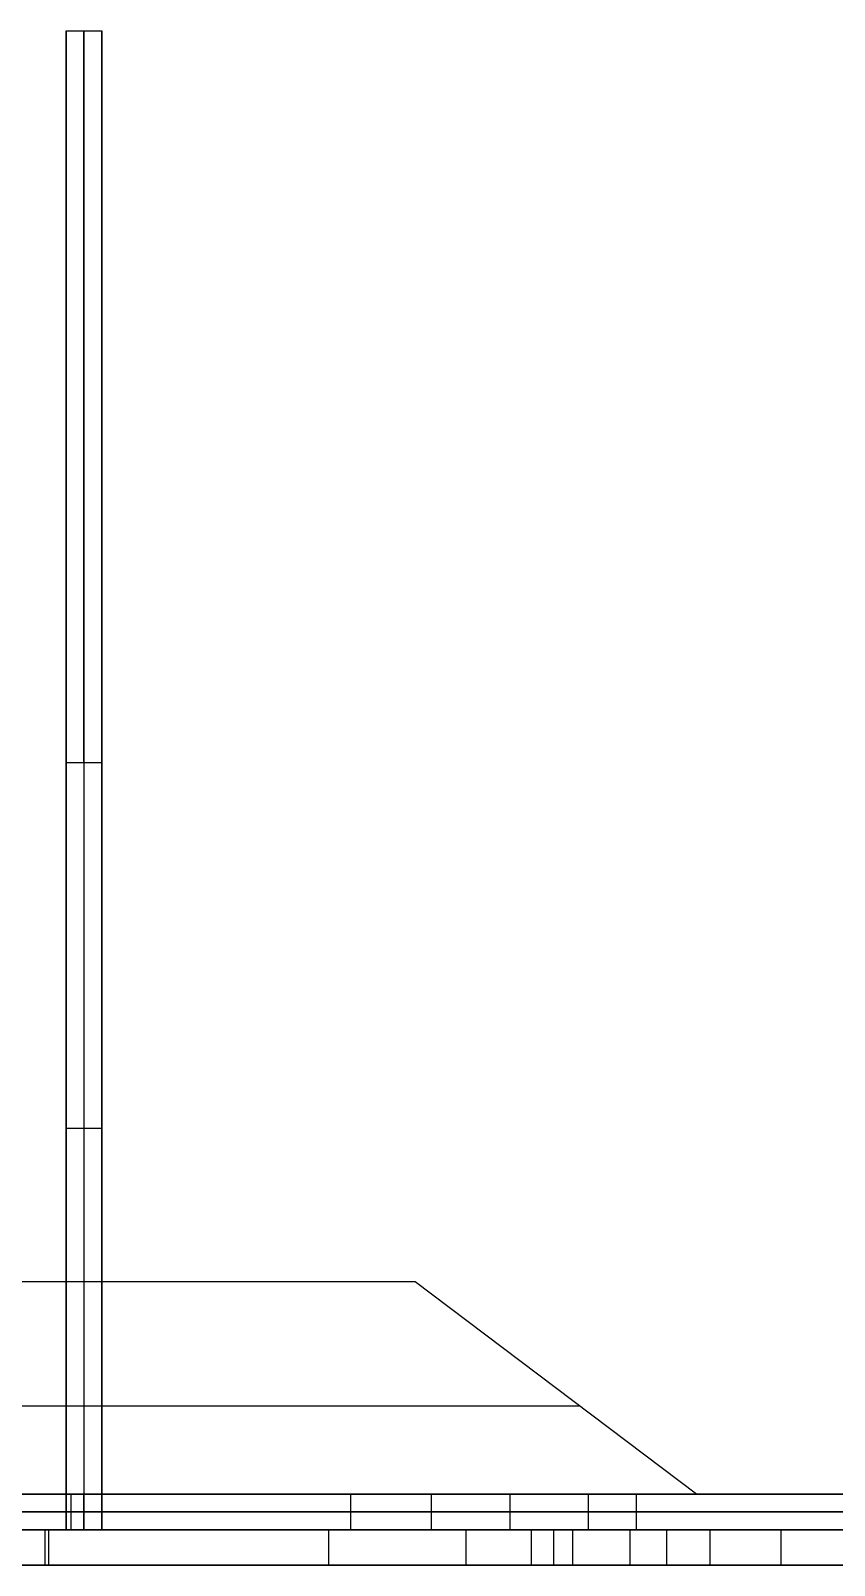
# Model space of a CAD drawing. Header units: millimetres. Extents: x -1533 to 16534, y -9814 to -2517.
# Drawn here: x -609 to -248, y -9093 to -8402 of the extents above; entities that cross this region are included whole.
import ezdxf

# ---------------------------------------------------------------- set-up
doc = ezdxf.new("R2010")
doc.units = ezdxf.units.MM
doc.header["$MEASUREMENT"] = 0
doc.layers.add('DM', color=7, linetype='Continuous', true_color=0xbf3f3f)
doc.layers.add('LINEAS', color=5, linetype='Continuous', true_color=0x0000ff)

msp = doc.modelspace()

# ---------------------------------------------------------------- linework, layer by layer
at = {"layer": 'DM'}
for p, q in [((-593.1861, -8401.87885, -804.87119), (-577.16353, -8401.87885, -804.87119)), ((-593.1861, -8401.87885, -804.87119), (-593.1861, -9060.48257, -804.87119)), ((-593.1861, -8731.18071, -201.01039), (-593.1861, -8401.87885, -804.87119)), ((-585.17482, -8401.87885, -804.87119), (-585.17482, -9060.48257, -804.87119)), ((-585.17482, -8731.18071, -201.01039), (-585.17482, -8401.87885, -804.87119)), ((-577.16353, -8401.87885, -804.87119), (-577.16353, -9060.48257, -804.87119)), ((-577.16353, -8731.18071, -201.01039), (-577.16353, -8401.87885, -804.87119)), ((-593.1861, -9060.48257, 402.85041), (-593.1861, -8731.18071, -201.01039)), ((-593.1861, -8731.18071, -201.01039), (-593.1861, -8731.18071, 134.89009)), ((-593.1861, -8731.18071, 134.89009), (-577.16353, -8731.18071, 134.89009)), ((-593.1861, -8731.18071, 134.89009), (-593.1861, -9060.48257, 522.55504)), ((-593.1861, -8731.18071, -201.01039), (-577.16353, -8731.18071, -201.01039)), ((-593.1861, -8731.18071, -804.87119), (-577.16353, -8731.18071, -804.87119)), ((-593.1861, -8731.18071, -201.01039), (-593.1861, -9060.48257, -201.01039)), ((-593.1861, -8731.18071, -804.87119), (-593.1861, -8731.18071, -201.01039)), ((-593.1861, -8731.18071, -33.06015), (-577.16353, -8731.18071, -33.06015)), ((-585.17482, -8731.18071, -201.01039), (-585.17482, -8731.18071, 134.89009)), ((-585.17482, -8731.18071, 134.89009), (-585.17482, -9060.48257, 522.55504)), ((-577.16353, -9060.48257, 402.85041), (-577.16353, -8731.18071, -201.01039)), ((-577.16353, -8731.18071, -201.01039), (-577.16353, -8731.18071, 134.89009)), ((-577.16353, -8731.18071, 134.89009), (-577.16353, -9060.48257, 522.55504)), ((-577.16353, -8731.18071, -201.01039), (-577.16353, -9060.48257, -201.01039)), ((-577.16353, -8731.18071, -804.87119), (-577.16353, -8731.18071, -201.01039)), ((-577.16353, -9060.48257, 402.85041), (-577.16353, -8731.18071, -201.01039)), ((-577.16353, -8731.18071, -201.01039), (-577.16353, -8731.18071, 134.89009)), ((-577.16353, -8731.18071, 134.89009), (-577.16353, -9060.48257, 522.55504)), ((-593.1861, -8928.47075, 160.77233), (-593.1861, -8753.16636, 160.77233)), ((-577.16353, -8928.47075, 160.77233), (-577.16353, -8753.16636, 160.77233)), ((-593.1861, -8895.83164, 328.72257), (-577.16353, -8895.83164, 328.72257)), ((-593.1861, -8895.83164, 100.92001), (-593.1861, -8895.83164, 328.72257)), ((-577.16353, -8895.83164, 100.92001), (-577.16353, -8895.83164, 328.72257)), ((-436.21209, -8964.96499, 921.95181), (-1250.67138, -8964.96499, 921.95181)), ((-436.21209, -8964.96499, 937.97438), (-1250.67138, -8964.96499, 937.97438)), ((-436.21209, -8964.96499, 929.9631), (-1250.67138, -8964.96499, 929.9631)), ((-436.21209, -8964.96499, 921.95181), (-436.21209, -8964.96499, 937.97438)), ((-309.50763, -9060.48257, 921.95181), (-436.21209, -8964.96499, 921.95181)), ((-309.50763, -9060.48257, 937.97438), (-436.21209, -8964.96499, 937.97438)), ((-309.50763, -9060.48257, 929.9631), (-436.21209, -8964.96499, 929.9631)), ((-372.85986, -9012.72378, 921.95181), (-372.85986, -9012.72378, 937.97438)), ((-758.38404, -9020.73506, 921.95181), (-362.23286, -9020.73506, 921.95181)), ((-758.38404, -9020.73506, 937.97438), (-362.23286, -9020.73506, 937.97438)), ((-465.02397, -9060.48257, -804.87119), (-705.32566, -9060.48257, -804.87119)), ((-705.32566, -9060.48257, 548.07054), (-590.92693, -9060.48257, 548.07054)), ((-645.84716, -9060.48257, 937.97438), (-309.50763, -9060.48257, 937.97438)), ((-621.92932, -9060.48257, 921.95181), (-428.81556, -9060.48257, 921.95181)), ((-428.81556, -9060.48257, 937.97438), (-621.92932, -9060.48257, 937.97438)), ((-621.92932, -9060.48257, 929.9631), (-428.81556, -9060.48257, 929.9631)), ((-593.1861, -9060.48257, -804.87119), (-593.1861, -9060.48257, -761.76099)), ((-593.1861, -9060.48257, 402.85041), (-577.16353, -9060.48257, 402.85041)), ((-593.1861, -9060.48257, -804.87119), (-577.16353, -9060.48257, -804.87119)), ((-593.1861, -9060.48257, 264.30216), (-593.1861, -9076.50514, 264.30216)), ((-593.1861, -9076.50514, 371.66846), (-593.1861, -9060.48257, 371.66846)), ((-593.1861, -9060.48257, 264.30216), (-577.16353, -9060.48257, 264.30216)), ((-593.1861, -9060.48257, 371.66846), (-577.16353, -9060.48257, 371.66846)), ((-593.1861, -9060.48257, 371.66846), (-593.1861, -9060.48257, 402.85041)), ((-593.1861, -9060.48257, 371.66846), (-593.1861, -9060.48257, 264.30216)), ((-593.1861, -9060.48257, -56.67376), (-593.1861, -9076.50514, -56.67376)), ((-593.1861, -9076.50514, 125.71911), (-593.1861, -9060.48257, 125.71911)), ((-593.1861, -9060.48257, -56.67376), (-577.16353, -9060.48257, -56.67376)), ((-593.1861, -9060.48257, 125.71911), (-577.16353, -9060.48257, 125.71911)), ((-593.1861, -9060.48257, 125.71911), (-593.1861, -9060.48257, 264.30216)), ((-593.1861, -9060.48257, 125.71911), (-593.1861, -9060.48257, -56.67376)), ((-593.1861, -9060.48257, -478.54318), (-593.1861, -9076.50514, -478.54318)), ((-593.1861, -9076.50514, -296.15031), (-593.1861, -9060.48257, -296.15031)), ((-593.1861, -9060.48257, -478.54318), (-577.16353, -9060.48257, -478.54318)), ((-593.1861, -9060.48257, -296.15031), (-577.16353, -9060.48257, -296.15031)), ((-593.1861, -9060.48257, -296.15031), (-593.1861, -9060.48257, -56.67376)), ((-593.1861, -9060.48257, -296.15031), (-593.1861, -9060.48257, -478.54318)), ((-593.1861, -9076.50514, -761.76099), (-593.1861, -9060.48257, -761.76099)), ((-593.1861, -9060.48257, -673.15599), (-593.1861, -9076.50514, -673.15599)), ((-577.16353, -9060.48257, -761.76099), (-593.1861, -9060.48257, -761.76099)), ((-577.16353, -9060.48257, -673.15599), (-593.1861, -9060.48257, -673.15599)), ((-593.1861, -9060.48257, -673.15599), (-593.1861, -9060.48257, -478.54318)), ((-593.1861, -9060.48257, -761.76099), (-593.1861, -9060.48257, -673.15599)), ((-593.1861, -9060.48257, 522.55504), (-593.1861, -9060.48257, 402.85041)), ((-593.1861, -9060.48257, 522.55504), (-577.16353, -9060.48257, 522.55504)), ((-593.1861, -9060.48257, 387.25943), (-577.16353, -9060.48257, 387.25943)), ((-593.1861, -9076.50514, 317.98531), (-593.1861, -9060.48257, 317.98531)), ((-593.1861, -9060.48257, 195.01063), (-577.16353, -9060.48257, 195.01063)), ((-593.1861, -9076.50514, 34.52268), (-593.1861, -9060.48257, 34.52268)), ((-593.1861, -9060.48257, -176.41203), (-577.16353, -9060.48257, -176.41203)), ((-593.1861, -9076.50514, -387.34675), (-593.1861, -9060.48257, -387.34675)), ((-593.1861, -9060.48257, -641.70719), (-577.16353, -9060.48257, -641.70719)), ((-593.1861, -9076.50514, -717.45849), (-593.1861, -9060.48257, -717.45849)), ((-593.1861, -9060.48257, 462.70273), (-577.16353, -9060.48257, 462.70273)), ((-593.1861, -9076.50514, -673.15599), (-593.1861, -9060.48257, -673.15599)), ((-577.16353, -9060.48257, -673.15599), (-593.1861, -9060.48257, -673.15599)), ((-593.1861, -9076.50514, -761.76099), (-593.1861, -9060.48257, -761.76099)), ((-593.1861, -9060.48257, -673.15599), (-593.1861, -9060.48257, -761.76099)), ((-593.1861, -9060.48257, -761.76099), (-577.16353, -9060.48257, -761.76099)), ((-593.1861, -9076.50514, -296.15031), (-593.1861, -9060.48257, -296.15031)), ((-577.16353, -9060.48257, -296.15031), (-593.1861, -9060.48257, -296.15031)), ((-593.1861, -9076.50514, -478.54318), (-593.1861, -9060.48257, -478.54318)), ((-593.1861, -9060.48257, -296.15031), (-593.1861, -9060.48257, -478.54318)), ((-593.1861, -9060.48257, -478.54318), (-577.16353, -9060.48257, -478.54318)), ((-593.1861, -9076.50514, 125.71911), (-593.1861, -9060.48257, 125.71911)), ((-577.16353, -9060.48257, 125.71911), (-593.1861, -9060.48257, 125.71911)), ((-593.1861, -9076.50514, -56.67376), (-593.1861, -9060.48257, -56.67376)), ((-593.1861, -9060.48257, 125.71911), (-593.1861, -9060.48257, -56.67376)), ((-593.1861, -9060.48257, -56.67376), (-577.16353, -9060.48257, -56.67376)), ((-593.1861, -9076.50514, 371.66846), (-593.1861, -9060.48257, 371.66846)), ((-577.16353, -9060.48257, 371.66846), (-593.1861, -9060.48257, 371.66846)), ((-593.1861, -9076.50514, 264.30216), (-593.1861, -9060.48257, 264.30216)), ((-593.1861, -9060.48257, 371.66846), (-593.1861, -9060.48257, 264.30216)), ((-593.1861, -9060.48257, 264.30216), (-577.16353, -9060.48257, 264.30216)), ((-590.92693, -9076.50514, 548.07054), (-590.92693, -9060.48257, 548.07054)), ((-585.17482, -9060.48257, 371.66846), (-585.17482, -9060.48257, 402.85041)), ((-585.17482, -9060.48257, 264.30216), (-585.17482, -9076.50514, 264.30216)), ((-585.17482, -9076.50514, 371.66846), (-585.17482, -9060.48257, 371.66846)), ((-585.17482, -9060.48257, 125.71911), (-585.17482, -9060.48257, 264.30216)), ((-585.17482, -9060.48257, -56.67376), (-585.17482, -9076.50514, -56.67376)), ((-585.17482, -9076.50514, 125.71911), (-585.17482, -9060.48257, 125.71911)), ((-585.17482, -9060.48257, -296.15031), (-585.17482, -9060.48257, -56.67376)), ((-585.17482, -9060.48257, -478.54318), (-585.17482, -9076.50514, -478.54318)), ((-585.17482, -9076.50514, -296.15031), (-585.17482, -9060.48257, -296.15031)), ((-585.17482, -9060.48257, -673.15599), (-585.17482, -9060.48257, -478.54318)), ((-585.17482, -9076.50514, -761.76099), (-585.17482, -9060.48257, -761.76099)), ((-585.17482, -9060.48257, -673.15599), (-585.17482, -9076.50514, -673.15599)), ((-585.17482, -9060.48257, -804.87119), (-585.17482, -9060.48257, -761.76099)), ((-585.17482, -9060.48257, 522.55504), (-585.17482, -9060.48257, 402.85041)), ((-577.16353, -9060.48257, -804.87119), (-577.16353, -9060.48257, -761.76099)), ((-577.16353, -9060.48257, 264.30216), (-577.16353, -9076.50514, 264.30216)), ((-577.16353, -9076.50514, 371.66846), (-577.16353, -9060.48257, 371.66846)), ((-577.16353, -9060.48257, 371.66846), (-577.16353, -9060.48257, 402.85041)), ((-577.16353, -9060.48257, 371.66846), (-577.16353, -9060.48257, 264.30216)), ((-577.16353, -9060.48257, -56.67376), (-577.16353, -9076.50514, -56.67376)), ((-577.16353, -9076.50514, 125.71911), (-577.16353, -9060.48257, 125.71911)), ((-577.16353, -9060.48257, 125.71911), (-577.16353, -9060.48257, 264.30216)), ((-577.16353, -9060.48257, 125.71911), (-577.16353, -9060.48257, -56.67376)), ((-577.16353, -9060.48257, -478.54318), (-577.16353, -9076.50514, -478.54318)), ((-577.16353, -9076.50514, -296.15031), (-577.16353, -9060.48257, -296.15031)), ((-577.16353, -9060.48257, -296.15031), (-577.16353, -9060.48257, -56.67376)), ((-577.16353, -9060.48257, -296.15031), (-577.16353, -9060.48257, -478.54318)), ((-577.16353, -9076.50514, -761.76099), (-577.16353, -9060.48257, -761.76099)), ((-577.16353, -9060.48257, -673.15599), (-577.16353, -9076.50514, -673.15599)), ((-577.16353, -9060.48257, -673.15599), (-577.16353, -9060.48257, -478.54318)), ((-577.16353, -9060.48257, -761.76099), (-577.16353, -9060.48257, -673.15599)), ((-577.16353, -9060.48257, 522.55504), (-577.16353, -9060.48257, 402.85041)), ((-577.16353, -9076.50514, 317.98531), (-577.16353, -9060.48257, 317.98531)), ((-577.16353, -9076.50514, 34.52268), (-577.16353, -9060.48257, 34.52268)), ((-577.16353, -9076.50514, -387.34675), (-577.16353, -9060.48257, -387.34675)), ((-577.16353, -9076.50514, -717.45849), (-577.16353, -9060.48257, -717.45849)), ((-577.16353, -9060.48257, 522.55504), (-577.16353, -9060.48257, 402.85041)), ((-577.16353, -9076.50514, -673.15599), (-577.16353, -9060.48257, -673.15599)), ((-577.16353, -9060.48257, -761.76099), (-577.16353, -9060.48257, -673.15599)), ((-577.16353, -9076.50514, -761.76099), (-577.16353, -9060.48257, -761.76099)), ((-577.16353, -9076.50514, -296.15031), (-577.16353, -9060.48257, -296.15031)), ((-577.16353, -9060.48257, -478.54318), (-577.16353, -9060.48257, -296.15031)), ((-577.16353, -9076.50514, -478.54318), (-577.16353, -9060.48257, -478.54318)), ((-577.16353, -9076.50514, 125.71911), (-577.16353, -9060.48257, 125.71911)), ((-577.16353, -9060.48257, -56.67376), (-577.16353, -9060.48257, 125.71911)), ((-577.16353, -9076.50514, -56.67376), (-577.16353, -9060.48257, -56.67376)), ((-577.16353, -9076.50514, 371.66846), (-577.16353, -9060.48257, 371.66846)), ((-577.16353, -9060.48257, 264.30216), (-577.16353, -9060.48257, 371.66846)), ((-577.16353, -9076.50514, 264.30216), (-577.16353, -9060.48257, 264.30216)), ((-465.71848, -9060.48257, 937.97438), (-465.71848, -9060.48257, 921.95181)), ((-465.02397, -9076.50514, 407.84384), (-465.02397, -9060.48257, 407.84384)), ((-465.02397, -9076.50514, -804.87119), (-465.02397, -9060.48257, -804.87119)), ((-465.02397, -9060.48257, 407.84384), (-465.02397, -9060.48257, -804.87119)), ((-428.81556, -9076.50514, 921.95181), (-428.81556, -9060.48257, 921.95181)), ((-428.81556, -9076.50514, 937.97438), (-428.81556, -9060.48257, 937.97438)), ((-428.81556, -9060.48257, 921.95181), (-428.81556, -9060.48257, 937.97438)), ((-358.09909, -9060.48257, 921.95181), (-428.81556, -9060.48257, 921.95181)), ((-428.81556, -9060.48257, 937.97438), (-358.09909, -9060.48257, 937.97438)), ((-428.81556, -9076.50514, 929.9631), (-428.81556, -9060.48257, 929.9631)), ((-358.09909, -9060.48257, 921.95181), (-428.81556, -9060.48257, 921.95181)), ((-428.81556, -9060.48257, 921.95181), (-428.81556, -9060.48257, 937.97438)), ((-428.81556, -9060.48257, 937.97438), (-358.09909, -9060.48257, 937.97438)), ((-393.45732, -9076.50514, 921.95181), (-393.45732, -9060.48257, 921.95181)), ((-393.45732, -9076.50514, 937.97438), (-393.45732, -9060.48257, 937.97438)), ((-309.50763, -9060.48257, 937.97438), (-358.09909, -9060.48257, 937.97438)), ((-358.09909, -9076.50514, 921.95181), (-358.09909, -9060.48257, 921.95181)), ((-358.09909, -9076.50514, 937.97438), (-358.09909, -9060.48257, 937.97438)), ((-358.09909, -9060.48257, 937.97438), (-358.09909, -9060.48257, 921.95181)), ((-358.09909, -9060.48257, 921.95181), (-309.50763, -9060.48257, 921.95181)), ((-358.09909, -9060.48257, 929.9631), (-309.50763, -9060.48257, 929.9631)), ((-358.09909, -9076.50514, 929.9631), (-358.09909, -9060.48257, 929.9631)), ((-358.09909, -9060.48257, 937.97438), (-358.09909, -9060.48257, 921.95181)), ((-336.5915, -9076.50514, 1173.60289), (-336.5915, -9060.48257, 1173.60289)), ((-336.5915, -9076.50514, 1667.50458), (-336.5915, -9060.48257, 1667.50458)), ((-336.5915, -9060.48257, 1173.60289), (-336.5915, -9060.48257, 1667.50458)), ((-336.5915, -9060.48257, 1667.50458), (-223.58082, -9060.48257, 1667.50458)), ((-336.5915, -9076.50514, 1420.55373), (-336.5915, -9060.48257, 1420.55373)), ((-336.5915, -9060.48257, 1420.55373), (-223.58082, -9060.48257, 1420.55373)), ((-309.50763, -9060.48257, 921.95181), (-309.50763, -9060.48257, 937.97438)), ((-593.1861, -9068.49385, 264.30216), (-577.16353, -9068.49385, 264.30216)), ((-593.1861, -9068.49385, 371.66846), (-577.16353, -9068.49385, 371.66846)), ((-593.1861, -9068.49385, 371.66846), (-593.1861, -9068.49385, 264.30216)), ((-593.1861, -9068.49385, -56.67376), (-577.16353, -9068.49385, -56.67376)), ((-593.1861, -9068.49385, 125.71911), (-577.16353, -9068.49385, 125.71911)), ((-593.1861, -9068.49385, 125.71911), (-593.1861, -9068.49385, -56.67376)), ((-593.1861, -9068.49385, -478.54318), (-577.16353, -9068.49385, -478.54318)), ((-593.1861, -9068.49385, -296.15031), (-577.16353, -9068.49385, -296.15031)), ((-593.1861, -9068.49385, -296.15031), (-593.1861, -9068.49385, -478.54318)), ((-577.16353, -9068.49385, -761.76099), (-593.1861, -9068.49385, -761.76099)), ((-577.16353, -9068.49385, -673.15599), (-593.1861, -9068.49385, -673.15599)), ((-593.1861, -9068.49385, -761.76099), (-593.1861, -9068.49385, -673.15599)), ((-577.16353, -9068.49385, 371.66846), (-577.16353, -9068.49385, 264.30216)), ((-577.16353, -9068.49385, 125.71911), (-577.16353, -9068.49385, -56.67376)), ((-577.16353, -9068.49385, -296.15031), (-577.16353, -9068.49385, -478.54318)), ((-577.16353, -9068.49385, -761.76099), (-577.16353, -9068.49385, -673.15599)), ((-358.09909, -9068.49385, 921.95181), (-428.81556, -9068.49385, 921.95181)), ((-428.81556, -9068.49385, 921.95181), (-428.81556, -9068.49385, 937.97438)), ((-428.81556, -9068.49385, 937.97438), (-358.09909, -9068.49385, 937.97438)), ((-358.09909, -9068.49385, 937.97438), (-358.09909, -9068.49385, 921.95181)), ((-336.5915, -9068.49385, 1173.60289), (-336.5915, -9068.49385, 1667.50458)), ((-336.5915, -9068.49385, 1667.50458), (-96.28982, -9068.49385, 1667.50458)), ((-1073.14542, -9076.50514, -804.87119), (-303.54371, -9076.50514, -804.87119)), ((-303.54371, -9076.50514, -631.96596), (-962.17954, -9076.50514, -631.96596)), ((-938.78079, -9076.50514, -600.63732), (-339.60372, -9076.50514, -600.63732)), ((-601.08399, -9076.50514, 722.27036), (-936.23933, -9076.50514, 722.27036)), ((-936.23933, -9076.50514, 764.37739), (-602.82174, -9076.50514, 764.37739)), ((-373.85863, -9076.50514, -148.45229), (-858.72077, -9076.50514, -148.45229)), ((-806.44066, -9076.50514, 1337.57264), (373.55934, -9076.50514, 1337.57264)), ((-383.96665, -9076.50514, 186.9848), (-794.07683, -9076.50514, 186.9848)), ((-794.07683, -9076.50514, -112.05386), (-383.96665, -9076.50514, -112.05386)), ((302.67692, -9076.50514, 225.47303), (-737.99243, -9076.50514, 225.47303)), ((302.67692, -9076.50514, 1292.401), (-737.99243, -9076.50514, 1292.401)), ((-735.55823, -9076.50514, 225.47303), (302.67692, -9076.50514, 225.47303)), ((302.67692, -9076.50514, 1292.401), (-735.55823, -9076.50514, 1292.401)), ((-465.02397, -9076.50514, -804.87119), (-705.32566, -9076.50514, -804.87119)), ((-705.32566, -9076.50514, 548.07054), (-590.92693, -9076.50514, 548.07054)), ((-602.82174, -9076.50514, 764.37739), (-602.82174, -9092.52771, 764.37739)), ((-601.08399, -9076.50514, 722.27036), (-601.08399, -9092.52771, 722.27036)), ((-593.1861, -9076.50514, 264.30216), (-577.16353, -9076.50514, 264.30216)), ((-593.1861, -9076.50514, 264.30216), (-593.1861, -9076.50514, 371.66846)), ((-593.1861, -9076.50514, 371.66846), (-577.16353, -9076.50514, 371.66846)), ((-593.1861, -9076.50514, -56.67376), (-577.16353, -9076.50514, -56.67376)), ((-593.1861, -9076.50514, -56.67376), (-593.1861, -9076.50514, 125.71911)), ((-593.1861, -9076.50514, 125.71911), (-577.16353, -9076.50514, 125.71911)), ((-593.1861, -9076.50514, -478.54318), (-577.16353, -9076.50514, -478.54318)), ((-593.1861, -9076.50514, -478.54318), (-593.1861, -9076.50514, -296.15031)), ((-593.1861, -9076.50514, -296.15031), (-577.16353, -9076.50514, -296.15031)), ((-577.16353, -9076.50514, -761.76099), (-593.1861, -9076.50514, -761.76099)), ((-577.16353, -9076.50514, -673.15599), (-593.1861, -9076.50514, -673.15599)), ((-593.1861, -9076.50514, -673.15599), (-593.1861, -9076.50514, -761.76099)), ((-593.1861, -9076.50514, 317.98531), (-577.16353, -9076.50514, 317.98531)), ((-593.1861, -9076.50514, 34.52268), (-577.16353, -9076.50514, 34.52268)), ((-593.1861, -9076.50514, -387.34675), (-577.16353, -9076.50514, -387.34675)), ((-577.16353, -9076.50514, -717.45849), (-593.1861, -9076.50514, -717.45849)), ((-577.16353, -9076.50514, -673.15599), (-593.1861, -9076.50514, -673.15599)), ((-593.1861, -9076.50514, -673.15599), (-593.1861, -9076.50514, -761.76099)), ((-593.1861, -9076.50514, -761.76099), (-577.16353, -9076.50514, -761.76099)), ((-577.16353, -9076.50514, -296.15031), (-593.1861, -9076.50514, -296.15031)), ((-593.1861, -9076.50514, -296.15031), (-593.1861, -9076.50514, -478.54318)), ((-593.1861, -9076.50514, -478.54318), (-577.16353, -9076.50514, -478.54318)), ((-577.16353, -9076.50514, 125.71911), (-593.1861, -9076.50514, 125.71911)), ((-593.1861, -9076.50514, 125.71911), (-593.1861, -9076.50514, -56.67376)), ((-593.1861, -9076.50514, -56.67376), (-577.16353, -9076.50514, -56.67376)), ((-577.16353, -9076.50514, 371.66846), (-593.1861, -9076.50514, 371.66846)), ((-593.1861, -9076.50514, 371.66846), (-593.1861, -9076.50514, 264.30216)), ((-593.1861, -9076.50514, 264.30216), (-577.16353, -9076.50514, 264.30216)), ((-585.17482, -9076.50514, 264.30216), (-585.17482, -9076.50514, 371.66846)), ((-585.17482, -9076.50514, -56.67376), (-585.17482, -9076.50514, 125.71911)), ((-585.17482, -9076.50514, -478.54318), (-585.17482, -9076.50514, -296.15031)), ((-585.17482, -9076.50514, -673.15599), (-585.17482, -9076.50514, -761.76099)), ((-577.16353, -9076.50514, 264.30216), (-577.16353, -9076.50514, 371.66846)), ((-577.16353, -9076.50514, -56.67376), (-577.16353, -9076.50514, 125.71911)), ((-577.16353, -9076.50514, -478.54318), (-577.16353, -9076.50514, -296.15031)), ((-577.16353, -9076.50514, -673.15599), (-577.16353, -9076.50514, -761.76099)), ((-577.16353, -9076.50514, -761.76099), (-577.16353, -9076.50514, -673.15599)), ((-577.16353, -9076.50514, -478.54318), (-577.16353, -9076.50514, -296.15031)), ((-577.16353, -9076.50514, -56.67376), (-577.16353, -9076.50514, 125.71911)), ((-577.16353, -9076.50514, 264.30216), (-577.16353, -9076.50514, 371.66846)), ((-323.13464, -9076.50514, 1010.53291), (-475.13605, -9076.50514, 1010.53291)), ((-475.13605, -9076.50514, 1010.53291), (-475.13605, -9092.52771, 1010.53291)), ((-475.13605, -9076.50514, 1010.53291), (-475.13605, -9076.50514, 507.91839)), ((-475.13605, -9076.50514, 507.91839), (-475.13605, -9092.52771, 507.91839)), ((-475.13605, -9076.50514, 507.91839), (-365.38272, -9076.50514, 507.91839)), ((-465.02397, -9076.50514, 407.84384), (-465.02397, -9076.50514, -804.87119)), ((-358.09909, -9076.50514, 921.95181), (-428.81556, -9076.50514, 921.95181)), ((-428.81556, -9076.50514, 921.95181), (-428.81556, -9076.50514, 937.97438)), ((-428.81556, -9076.50514, 937.97438), (-358.09909, -9076.50514, 937.97438)), ((-428.81556, -9076.50514, 929.9631), (-358.09909, -9076.50514, 929.9631)), ((-413.31804, -9076.50514, 1542.35652), (-413.31804, -9092.52771, 1542.35652)), ((-393.45732, -9076.50514, 937.97438), (-393.45732, -9076.50514, 921.95181)), ((-383.96665, -9076.50514, 186.9848), (-383.96665, -9092.52771, 186.9848)), ((-383.96665, -9076.50514, -112.05386), (-383.96665, -9092.52771, -112.05386)), ((-383.96665, -9076.50514, -112.05386), (-383.96665, -9076.50514, 186.9848)), ((-339.60372, -9076.50514, -600.63732), (-373.85863, -9076.50514, -148.45229)), ((-373.85863, -9076.50514, -148.45229), (-373.85863, -9092.52771, -148.45229)), ((-365.38272, -9076.50514, 507.91839), (-365.38272, -9092.52771, 507.91839)), ((-365.38272, -9076.50514, 507.91839), (-365.38272, -9076.50514, 834.71937)), ((-365.38272, -9076.50514, 834.71937), (-365.38272, -9092.52771, 834.71937)), ((-365.38272, -9076.50514, 834.71937), (-271.59085, -9076.50514, 507.91839)), ((-358.09909, -9076.50514, 937.97438), (-358.09909, -9076.50514, 921.95181)), ((-339.60372, -9076.50514, -600.63732), (-339.60372, -9092.52771, -600.63732)), ((-336.5915, -9076.50514, 1173.60289), (-336.5915, -9076.50514, 1667.50458)), ((-336.5915, -9076.50514, 1667.50458), (-96.28982, -9076.50514, 1667.50458)), ((-336.5915, -9076.50514, 1173.60289), (-336.5915, -9076.50514, 1667.50458)), ((-336.5915, -9076.50514, 1667.50458), (-96.28982, -9076.50514, 1667.50458)), ((-336.5915, -9076.50514, 1420.55373), (-223.58082, -9076.50514, 1420.55373)), ((-216.44066, -9076.50514, 638.77682), (-323.13464, -9076.50514, 1010.53291)), ((-323.13464, -9076.50514, 1010.53291), (-323.13464, -9092.52771, 1010.53291)), ((-303.54371, -9076.50514, -631.96596), (-303.54371, -9092.52771, -631.96596)), ((-303.54371, -9076.50514, -804.87119), (-303.54371, -9092.52771, -804.87119)), ((-303.54371, -9076.50514, -804.87119), (-303.54371, -9076.50514, -631.96596)), ((-271.59085, -9076.50514, 507.91839), (-271.59085, -9092.52771, 507.91839)), ((-271.59085, -9076.50514, 507.91839), (-216.44066, -9076.50514, 507.91839)), ((-1073.14542, -9092.52771, -804.87119), (-303.54371, -9092.52771, -804.87119)), ((-303.54371, -9092.52771, -631.96596), (-962.17954, -9092.52771, -631.96596)), ((-938.78079, -9092.52771, -600.63732), (-339.60372, -9092.52771, -600.63732)), ((-601.08399, -9092.52771, 722.27036), (-936.23933, -9092.52771, 722.27036)), ((-936.23933, -9092.52771, 764.37739), (-602.82174, -9092.52771, 764.37739)), ((-373.85863, -9092.52771, -148.45229), (-858.72077, -9092.52771, -148.45229)), ((-806.44066, -9092.52771, 1337.57264), (373.55934, -9092.52771, 1337.57264)), ((-383.96665, -9092.52771, 186.9848), (-794.07683, -9092.52771, 186.9848)), ((-794.07683, -9092.52771, -112.05386), (-383.96665, -9092.52771, -112.05386)), ((-735.55823, -9092.52771, 225.47303), (302.67692, -9092.52771, 225.47303)), ((302.67692, -9092.52771, 1292.401), (-735.55823, -9092.52771, 1292.401)), ((-323.13464, -9092.52771, 1010.53291), (-475.13605, -9092.52771, 1010.53291)), ((-475.13605, -9092.52771, 1010.53291), (-475.13605, -9092.52771, 507.91839)), ((-475.13605, -9092.52771, 507.91839), (-365.38272, -9092.52771, 507.91839)), ((-383.96665, -9092.52771, -112.05386), (-383.96665, -9092.52771, 186.9848)), ((-339.60372, -9092.52771, -600.63732), (-373.85863, -9092.52771, -148.45229)), ((-365.38272, -9092.52771, 507.91839), (-365.38272, -9092.52771, 834.71937)), ((-365.38272, -9092.52771, 834.71937), (-271.59085, -9092.52771, 507.91839)), ((-216.44066, -9092.52771, 638.77682), (-323.13464, -9092.52771, 1010.53291)), ((-303.54371, -9092.52771, -804.87119), (-303.54371, -9092.52771, -631.96596)), ((-271.59085, -9092.52771, 507.91839), (-216.44066, -9092.52771, 507.91839))]:
    msp.add_line(p, q, dxfattribs=at)
at = {"layer": 'DM', "color": 18, "true_color": 0x000000}
for p, q in [((-223.58082, -9060.48257, 759.23391), (-647.87765, -9060.48257, 759.23391)), ((-616.01638, -9060.48257, 921.95181), (-428.81556, -9060.48257, 921.95181)), ((-428.81556, -9060.48257, 937.97438), (-609.11065, -9060.48257, 937.97438)), ((-428.81556, -9076.50514, 921.95181), (-428.81556, -9060.48257, 921.95181)), ((-428.81556, -9076.50514, 937.97438), (-428.81556, -9060.48257, 937.97438)), ((-358.09909, -9060.48257, 921.95181), (-428.81556, -9060.48257, 921.95181)), ((-428.81556, -9060.48257, 937.97438), (-358.09909, -9060.48257, 937.97438)), ((-428.81556, -9060.48257, 921.95181), (-428.81556, -9060.48257, 937.97438)), ((-428.81556, -9076.50514, 929.9631), (-428.81556, -9060.48257, 929.9631)), ((-393.45732, -9076.50514, 921.95181), (-393.45732, -9060.48257, 921.95181)), ((-393.45732, -9076.50514, 937.97438), (-393.45732, -9060.48257, 937.97438)), ((-358.09909, -9076.50514, 921.95181), (-358.09909, -9060.48257, 921.95181)), ((-358.09909, -9076.50514, 937.97438), (-358.09909, -9060.48257, 937.97438)), ((-358.09909, -9060.48257, 921.95181), (-309.50763, -9060.48257, 921.95181)), ((-309.50763, -9060.48257, 937.97438), (-358.09909, -9060.48257, 937.97438)), ((-358.09909, -9060.48257, 937.97438), (-358.09909, -9060.48257, 921.95181)), ((-358.09909, -9076.50514, 929.9631), (-358.09909, -9060.48257, 929.9631)), ((-309.50763, -9060.48257, 921.95181), (-309.50763, -9060.48257, 937.97438)), ((-358.09909, -9068.49385, 921.95181), (-428.81556, -9068.49385, 921.95181)), ((-428.81556, -9068.49385, 921.95181), (-428.81556, -9068.49385, 937.97438)), ((-428.81556, -9068.49385, 937.97438), (-358.09909, -9068.49385, 937.97438)), ((-358.09909, -9068.49385, 937.97438), (-358.09909, -9068.49385, 921.95181)), ((214.99633, -9076.50514, 759.23391), (-647.87765, -9076.50514, 759.23391)), ((-358.09909, -9076.50514, 921.95181), (-428.81556, -9076.50514, 921.95181)), ((-428.81556, -9076.50514, 921.95181), (-428.81556, -9076.50514, 937.97438)), ((-428.81556, -9076.50514, 937.97438), (-358.09909, -9076.50514, 937.97438)), ((-358.09909, -9076.50514, 937.97438), (-358.09909, -9076.50514, 921.95181))]:
    msp.add_line(p, q, dxfattribs=at)
at = {"layer": 'DM', "color": 18, "true_color": 0x000000, "extrusion": (0, 1, -8.43224e-15)}
msp.add_circle((216.44066, 759.23391, -9068.49385), 431.43699, dxfattribs=at)
at = {"layer": 'DM', "extrusion": (0, 1, 0)}
for centre in [(540.95486, 1542.35652, -9076.50514), (540.95486, 1542.35652, -9092.52771)]:
    msp.add_circle(centre, 127.63681, dxfattribs=at)
at = {"layer": 'DM', "color": 18, "true_color": 0x000000, "extrusion": (0, 1, -1.26484e-14)}
msp.add_circle((216.44066, 759.23391, -9076.50514), 431.43699, dxfattribs=at)
at = {"layer": 'DM', "color": 18, "true_color": 0x000000, "extrusion": (-6.27544e-15, 1, -1.46058e-14)}
msp.add_arc((216.44066, 759.23391, -9060.48257), 431.43699, 270.94827178, 0, dxfattribs=at)
at = {"layer": 'DM', "color": 18, "true_color": 0x000000, "extrusion": (7.87381e-15, 1, -2.64156e-14)}
msp.add_arc((216.44066, 759.23391, -9060.48257), 431.43699, 24.47467716, 89.05172822, dxfattribs=at)
at = {"layer": 'DM', "extrusion": (-1.88476e-13, 1, -1.82195e-13)}
msp.add_arc((214.6984, 759.23391, -9060.48257), 431.43699, 305.46556197, 330.69608946, dxfattribs=at)
at = {"layer": 'DM', "extrusion": (0, 1, 0)}
msp.add_arc((216.44066, 759.23391, -9060.48257), 431.43699, 73.82990247, 89.05172822, dxfattribs=at)
at = {"layer": 'DM', "extrusion": (-7.56961e-15, 1, -5.32865e-14)}
msp.add_arc((216.44066, 759.23391, -9068.49385), 431.43699, 73.82990247, 106.17009753, dxfattribs=at)
at = {"layer": 'DM', "extrusion": (0, 1, -9.2491e-15)}
for centre in [(216.44066, 1337.57264, -9076.50514), (216.44066, 1337.57264, -9092.52771)]:
    msp.add_arc(centre, 590, 0, 180, dxfattribs=at)
at = {"layer": 'DM', "extrusion": (0, 1, -9.54169e-15)}
for centre in [(216.44066, 759.23391, -9076.50514), (216.44066, 759.23391, -9092.52771)]:
    msp.add_arc(centre, 386.41531, 0.76267326, 179.23732674, dxfattribs=at)
at = {"layer": 'DM', "extrusion": (0, 1, -1.04105e-14)}
for centre in [(216.44066, 759.23391, -9076.50514), (216.44066, 759.23391, -9092.52771)]:
    msp.add_arc(centre, 386.41531, 185.48916872, 354.51083128, dxfattribs=at)
at = {"layer": 'DM', "extrusion": (-5.85264e-14, 1, -6.55199e-14)}
msp.add_arc((214.6984, 759.23391, -9076.50514), 431.43699, 305.46556197, 330.69608946, dxfattribs=at)
at = {"layer": 'DM', "extrusion": (1.80206e-19, 1, -1.00392e-14)}
msp.add_arc((216.44066, 759.23391, -9076.50514), 431.43699, 73.82990247, 106.17009753, dxfattribs=at)
at = {"layer": 'DM', "extrusion": (-7.56961e-15, 1, 5.32865e-14)}
msp.add_arc((216.44066, 759.23391, -9076.50514), 431.43699, 73.82990247, 106.17009753, dxfattribs=at)
at = {"layer": 'LINEAS'}
for p, q in [((-1073.14542, -9076.50514, -804.87119), (-303.54371, -9076.50514, -804.87119)), ((-303.54371, -9076.50514, -631.96596), (-962.17954, -9076.50514, -631.96596)), ((-339.60372, -9076.50514, -600.63732), (-938.78079, -9076.50514, -600.63732)), ((-602.82174, -9076.50514, 764.37739), (-936.23933, -9076.50514, 764.37739)), ((-936.23933, -9076.50514, 722.27036), (-601.08399, -9076.50514, 722.27036)), ((-858.72077, -9076.50514, -148.45229), (-373.85863, -9076.50514, -148.45229)), ((-735.55823, -9076.50514, 1292.401), (302.67692, -9076.50514, 1292.401)), ((302.67692, -9076.50514, 225.47303), (-735.55823, -9076.50514, 225.47303)), ((-365.38272, -9076.50514, 507.91839), (-475.13605, -9076.50514, 507.91839)), ((-475.13605, -9076.50514, 507.91839), (-475.13605, -9076.50514, 1010.53291)), ((-475.13605, -9076.50514, 1010.53291), (-323.13464, -9076.50514, 1010.53291)), ((-373.85863, -9076.50514, -148.45229), (-339.60372, -9076.50514, -600.63732)), ((-271.59085, -9076.50514, 507.91839), (-365.38272, -9076.50514, 834.71937)), ((-365.38272, -9076.50514, 834.71937), (-365.38272, -9076.50514, 507.91839)), ((-323.13464, -9076.50514, 1010.53291), (-216.44066, -9076.50514, 638.77682)), ((-303.54371, -9076.50514, -804.87119), (-303.54371, -9076.50514, -631.96596)), ((-216.44066, -9076.50514, 507.91839), (-271.59085, -9076.50514, 507.91839))]:
    msp.add_line(p, q, dxfattribs=at)
at = {"layer": 'LINEAS', "extrusion": (0, 1, -1.00406e-14)}
msp.add_circle((540.95486, 1542.35652, -9076.50514), 127.63681, dxfattribs=at)
msp.add_arc((216.44066, 1337.57264, -9076.50514), 590, 0, 180, dxfattribs=at)
at = {"layer": 'LINEAS', "extrusion": (3.17291e-20, 1, -1.00415e-14)}
msp.add_arc((216.44066, 759.23391, -9076.50514), 386.41531, 0.76267326, 179.23732674, dxfattribs=at)
at = {"layer": 'LINEAS', "extrusion": (5.08964e-19, 1, -1.00519e-14)}
msp.add_arc((216.44066, 759.23391, -9076.50514), 386.41531, 185.48916872, 354.51083128, dxfattribs=at)

doc.saveas('drawing.dxf')
